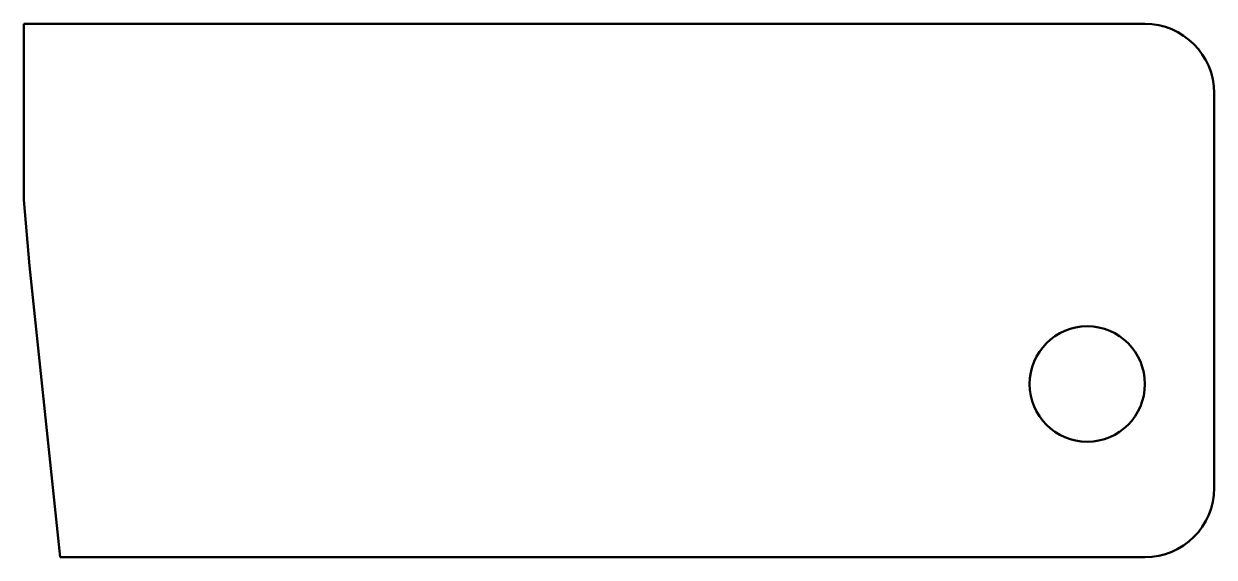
# Model space of a CAD drawing. Header units: millimetres. Extents: x 0 to 103, y 1 to 47.
import ezdxf

# ---------------------------------------------------------------- set-up
doc = ezdxf.new("R2010")
doc.units = ezdxf.units.MM
doc.layers.add('IV_INTERIOR_PROFILES', color=7, linetype='Continuous', lineweight=50)
doc.layers.add('IV_OUTER_PROFILE', color=7, linetype='Continuous', lineweight=50)

msp = doc.modelspace()

# ---------------------------------------------------------------- linework, layer by layer
at = {"layer": 'IV_INTERIOR_PROFILES'}
msp.add_circle((92.15, 16.24), 5, dxfattribs=at)
at = {"layer": 'IV_OUTER_PROFILE'}
for p, q in [((0, 32.19), (0, 47.44)), ((0, 47.44), (97.15, 47.44)), ((103.15, 41.44), (103.15, 7.24)), ((0.5, 26.49), (0, 32.19)), ((3.15, 1.24), (0.5, 26.49)), ((97.15, 1.24), (3.15, 1.24))]:
    msp.add_line(p, q, dxfattribs=at)
for centre, start, end in [((97.15, 41.44), 0, 90), ((97.15, 7.24), 270, 0)]:
    msp.add_arc(centre, 6, start, end, dxfattribs=at)

doc.saveas('drawing.dxf')
